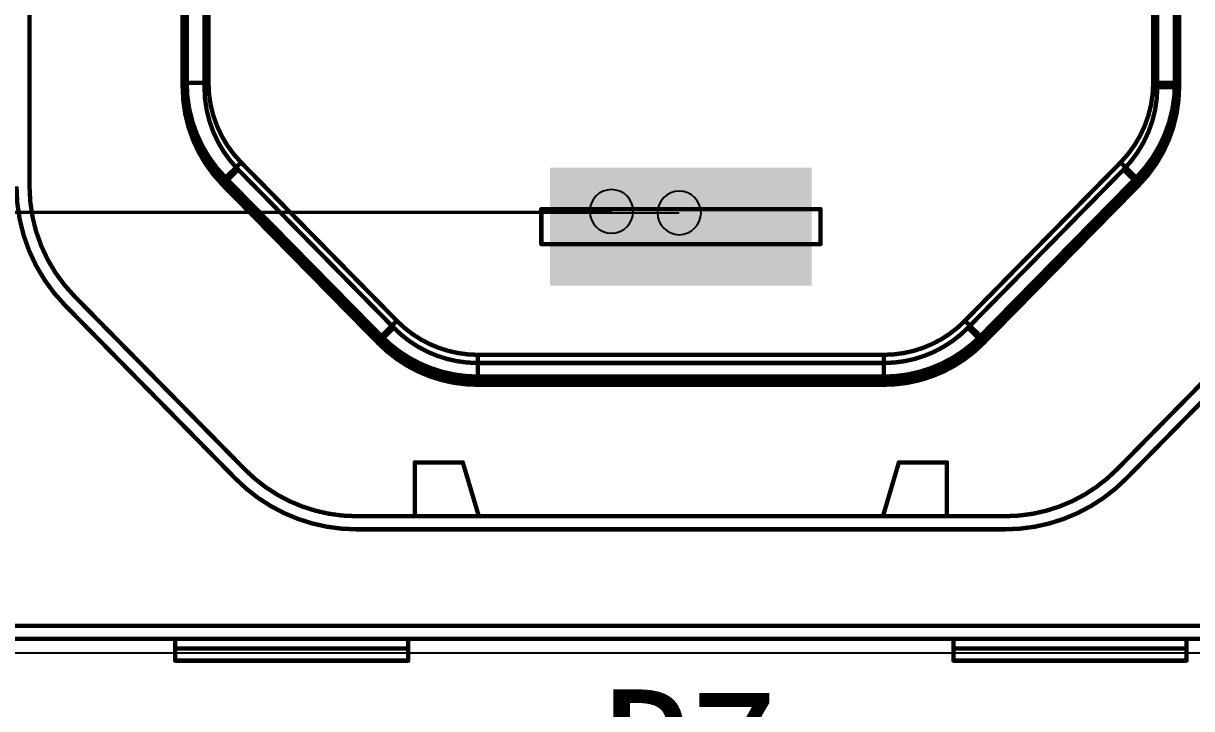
# Model space of a CAD drawing. Header units: inches. Extents: x 32166 to 34772, y 2386 to 4229.
# Drawn here: x 33167.4 to 33283.1, y 3865.8 to 3933.8 of the extents above; entities that cross this region are included whole.
import ezdxf

# ---------------------------------------------------------------- set-up
doc = ezdxf.new("R2010")
doc.units = ezdxf.units.IN
doc.header["$LTSCALE"] = 0.64311
doc.header["$MEASUREMENT"] = 0
for name, color, linetype in [('MULTILAYER', 9, 'CONTINUOUS'), ('TOPLAYER', 1, 'CONTINUOUS'), ('TOPOVERLAY', 2, 'CONTINUOUS'), ('TOPSOLDER', 216, 'CONTINUOUS')]:
    doc.layers.add(name, color=color, linetype=linetype)
doc.styles.get("Standard").update_dxf_attribs({"font": 'txt', "width": 0.8})

msp = doc.modelspace()

# ---------------------------------------------------------------- linework, layer by layer
at = {"layer": 'MULTILAYER'}
msp.add_solid([(33219.98, 3908.21), (33245.03, 3908.21), (33219.98, 3919.01), (33245.03, 3919.01)], dxfattribs=at)
at = {"layer": 'TOPLAYER'}
for p, q in [((33136.14, 3914.97), (33232.34, 3914.97)), ((33160.7, 3871.36), (33333.72, 3871.36))]:
    msp.add_line(p, q, dxfattribs=at)
for start, end in [(0, 180), (180, 0)]:
    msp.add_arc((33232.34, 3914.97), 2.16, start, end, dxfattribs=at)
msp.add_solid([(33219.98, 3908.21), (33245.03, 3908.21), (33219.98, 3919.01), (33245.03, 3919.01)], dxfattribs=at)
at = {"layer": 'TOPOVERLAY', "const_width": 0.432}
for points in [[(33167.98, 3917.59), (33167.98, 3961.69)], [(33183.15, 3927.86), (33183.15, 3949.96)], [(33183.55, 3927.86), (33183.55, 3949.96)], [(33185.71, 3927.86), (33185.71, 3949.96)], [(33279.29, 3927.86), (33279.29, 3949.96)], [(33281.45, 3927.86), (33281.45, 3949.96)], [(33281.86, 3927.86), (33281.86, 3949.96)], [(33183.15, 3927.44), (33183.15, 3949.55)], [(33185.31, 3927.44), (33185.31, 3949.55)], [(33279.7, 3927.44), (33279.7, 3949.55)], [(33281.86, 3927.44), (33281.86, 3949.55)], [(33183.15, 3927.86), (33185.71, 3927.86)], [(33279.29, 3927.86), (33281.86, 3927.86)], [(33279.7, 3927.44), (33281.86, 3927.44)], [(33187.11, 3918.17), (33188.94, 3919.97)], [(33188.94, 3919.97), (33204.37, 3904.27)], [(33260.64, 3904.27), (33276.06, 3919.97)], [(33276.06, 3919.97), (33277.9, 3918.17)], [(33187.11, 3917.75), (33188.65, 3919.26)], [(33187.4, 3918.46), (33202.83, 3902.76)], [(33188.65, 3919.26), (33204.06, 3903.58)], [(33260.94, 3903.58), (33276.35, 3919.26)], [(33262.18, 3902.76), (33277.6, 3918.46)], [(33276.35, 3919.26), (33277.9, 3917.75)], [(33187.11, 3918.17), (33202.54, 3902.47)], [(33187.11, 3917.75), (33202.52, 3902.06)], [(33262.47, 3902.47), (33277.9, 3918.17)], [(33262.48, 3902.06), (33277.9, 3917.75)], [(33218.68, 3911.88), (33218.68, 3915.34)], [(33218.68, 3915.34), (33246.33, 3915.34)], [(33246.33, 3911.88), (33246.33, 3915.34)], [(33218.68, 3911.88), (33246.33, 3911.88)], [(33171.51, 3905.8), (33188.37, 3888.64)], [(33172.44, 3906.7), (33189.3, 3889.55)], [(33275.71, 3889.55), (33292.57, 3906.7)], [(33276.63, 3888.64), (33293.49, 3905.8)], [(33202.52, 3902.06), (33204.06, 3903.58)], [(33202.54, 3902.47), (33204.37, 3904.27)], [(33260.64, 3904.27), (33262.47, 3902.47)], [(33260.94, 3903.58), (33262.48, 3902.06)], [(33212.38, 3897.93), (33212.38, 3900.09)], [(33212.38, 3900.09), (33252.62, 3900.09)], [(33212.4, 3898.34), (33212.4, 3900.9)], [(33212.4, 3900.9), (33252.61, 3900.9)], [(33252.61, 3898.34), (33252.61, 3900.9)], [(33252.62, 3897.93), (33252.62, 3900.09)], [(33212.4, 3898.74), (33252.61, 3898.74)], [(33212.38, 3897.93), (33252.62, 3897.93)], [(33212.4, 3898.34), (33252.61, 3898.34)], [(33206.15, 3884.96), (33206.15, 3890.24)], [(33206.15, 3890.24), (33210.9, 3890.24)], [(33210.9, 3890.24), (33212.47, 3884.96)], [(33252.54, 3884.96), (33254.1, 3890.24)], [(33254.1, 3890.24), (33258.86, 3890.24)], [(33258.86, 3884.96), (33258.86, 3890.24)], [(33200.38, 3884.9), (33264.63, 3884.9)], [(33200.38, 3883.6), (33264.63, 3883.6)], [(33161.01, 3874.04), (33304, 3874.04)], [(33161.01, 3872.74), (33304, 3872.74)], [(33182.42, 3871.79), (33182.42, 3872.74)], [(33205.5, 3870.58), (33205.5, 3872.74)], [(33259.5, 3870.58), (33259.5, 3872.74)], [(33282.59, 3871.79), (33282.59, 3872.74)], [(33182.42, 3871.79), (33205.5, 3871.79)], [(33182.42, 3870.58), (33182.42, 3871.79)], [(33259.5, 3871.79), (33282.59, 3871.79)], [(33282.58, 3870.58), (33282.58, 3871.79)], [(33182.42, 3870.58), (33205.5, 3870.58)], [(33259.5, 3870.58), (33282.58, 3870.58)]]:
    msp.add_lwpolyline(points, dxfattribs=at)
at = {"layer": 'TOPOVERLAY', "const_width": 0.216}
for points in [[(33183.04, 3927.86, 1), (33183.26, 3927.86, 1)], [(33183.04, 3927.86, 1), (33183.26, 3927.86, 1)], [(33183.04, 3927.86, 1), (33183.26, 3927.86, 1)], [(33183.45, 3927.86, 1), (33183.66, 3927.86, 1)], [(33183.45, 3927.86, 1), (33183.66, 3927.86, 1)], [(33185.61, 3927.86, 1), (33185.82, 3927.86, 1)], [(33185.61, 3927.86, 1), (33185.82, 3927.86, 1)], [(33185.61, 3927.86, 1), (33185.82, 3927.86, 1)], [(33279.18, 3927.86, 1), (33279.4, 3927.86, 1)], [(33279.18, 3927.86, 1), (33279.4, 3927.86, 1)], [(33279.18, 3927.86, 1), (33279.4, 3927.86, 1)], [(33281.34, 3927.86, 1), (33281.56, 3927.86, 1)], [(33281.34, 3927.86, 1), (33281.56, 3927.86, 1)], [(33281.75, 3927.86, 1), (33281.97, 3927.86, 1)], [(33281.75, 3927.86, 1), (33281.97, 3927.86, 1)], [(33281.75, 3927.86, 1), (33281.97, 3927.86, 1)], [(33183.04, 3927.44, 1), (33183.26, 3927.44, 1)], [(33183.04, 3927.44, 1), (33183.26, 3927.44, 1)], [(33185.2, 3927.44, 1), (33185.42, 3927.44, 1)], [(33185.2, 3927.44, 1), (33185.42, 3927.44, 1)], [(33279.59, 3927.44, 1), (33279.81, 3927.44, 1)], [(33279.59, 3927.44, 1), (33279.81, 3927.44, 1)], [(33279.59, 3927.44, 1), (33279.81, 3927.44, 1)], [(33281.75, 3927.44, 1), (33281.97, 3927.44, 1)], [(33281.75, 3927.44, 1), (33281.97, 3927.44, 1)], [(33281.75, 3927.44, 1), (33281.97, 3927.44, 1)], [(33188.83, 3919.97, 1), (33189.05, 3919.97, 1)], [(33188.83, 3919.97, 1), (33189.05, 3919.97, 1)], [(33188.83, 3919.97, 1), (33189.05, 3919.97, 1)], [(33275.96, 3919.97, 1), (33276.17, 3919.97, 1)], [(33275.96, 3919.97, 1), (33276.17, 3919.97, 1)], [(33275.96, 3919.97, 1), (33276.17, 3919.97, 1)], [(33187.29, 3918.46, 1), (33187.51, 3918.46, 1)], [(33187.29, 3918.46, 1), (33187.51, 3918.46, 1)], [(33188.54, 3919.26, 1), (33188.76, 3919.26, 1)], [(33188.54, 3919.26, 1), (33188.76, 3919.26, 1)], [(33188.54, 3919.26, 1), (33188.76, 3919.26, 1)], [(33276.25, 3919.26, 1), (33276.46, 3919.26, 1)], [(33276.25, 3919.26, 1), (33276.46, 3919.26, 1)], [(33276.25, 3919.26, 1), (33276.46, 3919.26, 1)], [(33277.5, 3918.46, 1), (33277.71, 3918.46, 1)], [(33277.5, 3918.46, 1), (33277.71, 3918.46, 1)], [(33167.87, 3917.59, 1), (33168.09, 3917.59, 1)], [(33167.87, 3917.59, 1), (33168.09, 3917.59, 1)], [(33187, 3918.17, 1), (33187.22, 3918.17, 1)], [(33187, 3918.17, 1), (33187.22, 3918.17, 1)], [(33187, 3918.17, 1), (33187.22, 3918.17, 1)], [(33187, 3917.75, 1), (33187.22, 3917.75, 1)], [(33187, 3917.75, 1), (33187.22, 3917.75, 1)], [(33187, 3917.75, 1), (33187.22, 3917.75, 1)], [(33277.79, 3918.17, 1), (33278, 3918.17, 1)], [(33277.79, 3918.17, 1), (33278, 3918.17, 1)], [(33277.79, 3918.17, 1), (33278, 3918.17, 1)], [(33277.79, 3917.75, 1), (33278, 3917.75, 1)], [(33277.79, 3917.75, 1), (33278, 3917.75, 1)], [(33277.79, 3917.75, 1), (33278, 3917.75, 1)], [(33218.57, 3915.34, 1), (33218.79, 3915.34, 1)], [(33218.57, 3915.34, 1), (33218.79, 3915.34, 1)], [(33246.22, 3915.34, 1), (33246.44, 3915.34, 1)], [(33246.22, 3915.34, 1), (33246.44, 3915.34, 1)], [(33218.57, 3911.88, 1), (33218.79, 3911.88, 1)], [(33218.57, 3911.88, 1), (33218.79, 3911.88, 1)], [(33246.22, 3911.88, 1), (33246.44, 3911.88, 1)], [(33246.22, 3911.88, 1), (33246.44, 3911.88, 1)], [(33171.4, 3905.8, 1), (33171.62, 3905.8, 1)], [(33171.4, 3905.8, 1), (33171.62, 3905.8, 1)], [(33172.33, 3906.7, 1), (33172.54, 3906.7, 1)], [(33172.33, 3906.7, 1), (33172.54, 3906.7, 1)], [(33203.95, 3903.58, 1), (33204.17, 3903.58, 1)], [(33203.95, 3903.58, 1), (33204.17, 3903.58, 1)], [(33203.95, 3903.58, 1), (33204.17, 3903.58, 1)], [(33204.26, 3904.27, 1), (33204.48, 3904.27, 1)], [(33204.26, 3904.27, 1), (33204.48, 3904.27, 1)], [(33204.26, 3904.27, 1), (33204.48, 3904.27, 1)], [(33260.53, 3904.27, 1), (33260.74, 3904.27, 1)], [(33260.53, 3904.27, 1), (33260.74, 3904.27, 1)], [(33260.53, 3904.27, 1), (33260.74, 3904.27, 1)], [(33260.84, 3903.58, 1), (33261.05, 3903.58, 1)], [(33260.84, 3903.58, 1), (33261.05, 3903.58, 1)], [(33260.84, 3903.58, 1), (33261.05, 3903.58, 1)], [(33202.43, 3902.47, 1), (33202.65, 3902.47, 1)], [(33202.43, 3902.47, 1), (33202.65, 3902.47, 1)], [(33202.43, 3902.47, 1), (33202.65, 3902.47, 1)], [(33202.72, 3902.76, 1), (33202.94, 3902.76, 1)], [(33202.72, 3902.76, 1), (33202.94, 3902.76, 1)], [(33262.07, 3902.76, 1), (33262.28, 3902.76, 1)], [(33262.07, 3902.76, 1), (33262.28, 3902.76, 1)], [(33262.36, 3902.47, 1), (33262.58, 3902.47, 1)], [(33262.36, 3902.47, 1), (33262.58, 3902.47, 1)], [(33262.36, 3902.47, 1), (33262.58, 3902.47, 1)], [(33202.41, 3902.06, 1), (33202.63, 3902.06, 1)], [(33202.41, 3902.06, 1), (33202.63, 3902.06, 1)], [(33202.41, 3902.06, 1), (33202.63, 3902.06, 1)], [(33262.38, 3902.06, 1), (33262.59, 3902.06, 1)], [(33262.38, 3902.06, 1), (33262.59, 3902.06, 1)], [(33262.38, 3902.06, 1), (33262.59, 3902.06, 1)], [(33212.27, 3900.09, 1), (33212.49, 3900.09, 1)], [(33212.27, 3900.09, 1), (33212.49, 3900.09, 1)], [(33212.27, 3900.09, 1), (33212.49, 3900.09, 1)], [(33212.29, 3900.9, 1), (33212.51, 3900.9, 1)], [(33212.29, 3900.9, 1), (33212.51, 3900.9, 1)], [(33212.29, 3900.9, 1), (33212.51, 3900.9, 1)], [(33252.5, 3900.9, 1), (33252.72, 3900.9, 1)], [(33252.5, 3900.9, 1), (33252.72, 3900.9, 1)], [(33252.5, 3900.9, 1), (33252.72, 3900.9, 1)], [(33252.52, 3900.09, 1), (33252.73, 3900.09, 1)], [(33252.52, 3900.09, 1), (33252.73, 3900.09, 1)], [(33252.52, 3900.09, 1), (33252.73, 3900.09, 1)], [(33212.29, 3898.74, 1), (33212.51, 3898.74, 1)], [(33212.29, 3898.74, 1), (33212.51, 3898.74, 1)], [(33252.5, 3898.74, 1), (33252.72, 3898.74, 1)], [(33252.5, 3898.74, 1), (33252.72, 3898.74, 1)], [(33212.27, 3897.93, 1), (33212.49, 3897.93, 1)], [(33212.27, 3897.93, 1), (33212.49, 3897.93, 1)], [(33212.27, 3897.93, 1), (33212.49, 3897.93, 1)], [(33212.29, 3898.34, 1), (33212.51, 3898.34, 1)], [(33212.29, 3898.34, 1), (33212.51, 3898.34, 1)], [(33212.29, 3898.34, 1), (33212.51, 3898.34, 1)], [(33252.5, 3898.34, 1), (33252.72, 3898.34, 1)], [(33252.5, 3898.34, 1), (33252.72, 3898.34, 1)], [(33252.5, 3898.34, 1), (33252.72, 3898.34, 1)], [(33252.52, 3897.93, 1), (33252.73, 3897.93, 1)], [(33252.52, 3897.93, 1), (33252.73, 3897.93, 1)], [(33252.52, 3897.93, 1), (33252.73, 3897.93, 1)], [(33189.19, 3889.55, 1), (33189.41, 3889.55, 1)], [(33189.19, 3889.55, 1), (33189.41, 3889.55, 1)], [(33206.04, 3890.24, 1), (33206.26, 3890.24, 1)], [(33206.04, 3890.24, 1), (33206.26, 3890.24, 1)], [(33210.8, 3890.24, 1), (33211.01, 3890.24, 1)], [(33210.8, 3890.24, 1), (33211.01, 3890.24, 1)], [(33254, 3890.24, 1), (33254.21, 3890.24, 1)], [(33254, 3890.24, 1), (33254.21, 3890.24, 1)], [(33258.75, 3890.24, 1), (33258.96, 3890.24, 1)], [(33258.75, 3890.24, 1), (33258.96, 3890.24, 1)], [(33275.6, 3889.55, 1), (33275.82, 3889.55, 1)], [(33275.6, 3889.55, 1), (33275.82, 3889.55, 1)], [(33188.27, 3888.64, 1), (33188.48, 3888.64, 1)], [(33188.27, 3888.64, 1), (33188.48, 3888.64, 1)], [(33276.52, 3888.64, 1), (33276.74, 3888.64, 1)], [(33276.52, 3888.64, 1), (33276.74, 3888.64, 1)], [(33200.27, 3884.9, 1), (33200.48, 3884.9, 1)], [(33200.27, 3884.9, 1), (33200.48, 3884.9, 1)], [(33206.04, 3884.96, 1), (33206.26, 3884.96, 1)], [(33212.36, 3884.96, 1), (33212.57, 3884.96, 1)], [(33252.43, 3884.96, 1), (33252.65, 3884.96, 1)], [(33258.75, 3884.96, 1), (33258.96, 3884.96, 1)], [(33264.52, 3884.9, 1), (33264.74, 3884.9, 1)], [(33264.52, 3884.9, 1), (33264.74, 3884.9, 1)], [(33200.27, 3883.6, 1), (33200.48, 3883.6, 1)], [(33200.27, 3883.6, 1), (33200.48, 3883.6, 1)], [(33264.52, 3883.6, 1), (33264.74, 3883.6, 1)], [(33264.52, 3883.6, 1), (33264.74, 3883.6, 1)], [(33182.31, 3872.74, 1), (33182.52, 3872.74, 1)], [(33205.4, 3872.74, 1), (33205.61, 3872.74, 1)], [(33259.4, 3872.74, 1), (33259.61, 3872.74, 1)], [(33282.48, 3872.74, 1), (33282.7, 3872.74, 1)], [(33182.31, 3871.79, 1), (33182.52, 3871.79, 1)], [(33182.31, 3871.79, 1), (33182.52, 3871.79, 1)], [(33182.31, 3871.79, 1), (33182.53, 3871.79, 1)], [(33205.4, 3871.79, 1), (33205.61, 3871.79, 1)], [(33259.4, 3871.79, 1), (33259.61, 3871.79, 1)], [(33282.48, 3871.79, 1), (33282.7, 3871.79, 1)], [(33282.48, 3871.79, 1), (33282.69, 3871.79, 1)], [(33282.48, 3871.79, 1), (33282.7, 3871.79, 1)], [(33182.31, 3870.58, 1), (33182.53, 3870.58, 1)], [(33182.31, 3870.58, 1), (33182.53, 3870.58, 1)], [(33205.4, 3870.58, 1), (33205.61, 3870.58, 1)], [(33205.4, 3870.58, 1), (33205.61, 3870.58, 1)], [(33259.4, 3870.58, 1), (33259.61, 3870.58, 1)], [(33259.4, 3870.58, 1), (33259.61, 3870.58, 1)], [(33282.48, 3870.58, 1), (33282.69, 3870.58, 1)], [(33282.48, 3870.58, 1), (33282.69, 3870.58, 1)]]:
    msp.add_lwpolyline(points, format="xyb", close=True, dxfattribs=at)
at = {"layer": 'TOPOVERLAY', "const_width": 0.432}
for points in [[(33187.11, 3918.17, -0.196645), (33183.15, 3927.86)], [(33187.4, 3918.46, -0.196645), (33183.55, 3927.86)], [(33188.94, 3919.97, -0.196645), (33185.71, 3927.86)], [(33279.29, 3927.86, -0.196645), (33276.06, 3919.97)], [(33281.45, 3927.86, -0.196645), (33277.6, 3918.46)], [(33281.86, 3927.86, -0.196645), (33277.9, 3918.17)], [(33187.11, 3917.75, -0.196645), (33183.15, 3927.44)], [(33188.65, 3919.26, -0.196645), (33185.31, 3927.44)], [(33279.7, 3927.44, -0.196645), (33276.35, 3919.26)], [(33281.86, 3927.44, -0.196645), (33277.9, 3917.75)], [(33171.51, 3905.8, -0.196645), (33166.69, 3917.59)], [(33172.44, 3906.7, -0.196645), (33167.98, 3917.59)], [(33212.38, 3900.09, -0.201181), (33204.06, 3903.58)], [(33212.4, 3900.9, -0.201181), (33204.37, 3904.27)], [(33260.64, 3904.27, -0.201181), (33252.61, 3900.9)], [(33260.94, 3903.58, -0.201181), (33252.62, 3900.09)], [(33212.4, 3898.34, -0.201181), (33202.54, 3902.47)], [(33212.4, 3898.74, -0.201181), (33202.83, 3902.76)], [(33262.18, 3902.76, -0.201181), (33252.61, 3898.74)], [(33262.47, 3902.47, -0.201181), (33252.61, 3898.34)], [(33212.38, 3897.93, -0.201181), (33202.52, 3902.06)], [(33262.48, 3902.06, -0.201181), (33252.62, 3897.93)], [(33200.38, 3884.9, -0.201181), (33189.3, 3889.55)], [(33275.71, 3889.55, -0.201181), (33264.63, 3884.9)], [(33200.38, 3883.6, -0.201181), (33188.37, 3888.64)], [(33276.63, 3888.64, -0.201181), (33264.63, 3883.6)]]:
    msp.add_lwpolyline(points, format="xyb", dxfattribs=at)
at = {"layer": 'TOPSOLDER'}
msp.add_line((33135.56, 3915.12), (33225.63, 3915.12), dxfattribs=at)
for start, end in [(0, 180), (180, 0)]:
    msp.add_arc((33225.63, 3915.12), 2.16, start, end, dxfattribs=at)
msp.add_solid([(33219.54, 3907.77), (33245.47, 3907.77), (33219.54, 3919.45), (33245.47, 3919.45)], dxfattribs=at)

# ---------------------------------------------------------------- texts
at = {"layer": 'TOPOVERLAY'}
msp.add_text('P7', height=12.96, rotation=360, dxfattribs=at).set_placement((33224.55, 3854.77))

doc.saveas('drawing.dxf')
